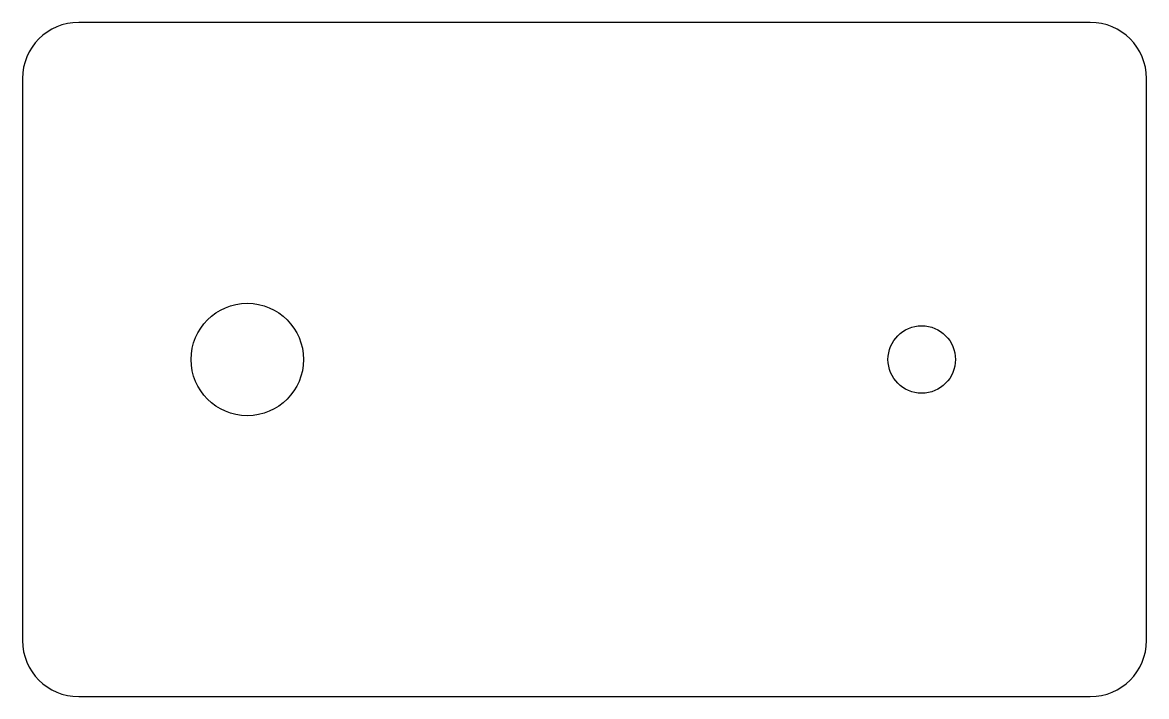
# Model space of a CAD drawing. Header units: millimetres. Extents: x 0 to 100, y 0 to 60.
import ezdxf

# ---------------------------------------------------------------- set-up
doc = ezdxf.new("R2010")
doc.units = ezdxf.units.MM
doc.layers.add('CUT_INNER', color=1, linetype='Continuous')
doc.layers.add('CUT_OUTER', color=7, linetype='Continuous')

msp = doc.modelspace()

# ---------------------------------------------------------------- linework, layer by layer
at = {"layer": 'CUT_INNER'}
for centre, radius in [((20, 30), 5), ((80, 30), 3)]:
    msp.add_circle(centre, radius, dxfattribs=at)
at = {"layer": 'CUT_OUTER'}
for p, q in [((95, 60), (5, 60)), ((0, 55), (0, 5)), ((100, 5), (100, 55)), ((5, 0), (95, 0))]:
    msp.add_line(p, q, dxfattribs=at)
for centre, start, end in [((5, 55), 90, 180), ((95, 55), 0, 90), ((5, 5), 180, 270), ((95, 5), 270, 0)]:
    msp.add_arc(centre, 5, start, end, dxfattribs=at)

doc.saveas('drawing.dxf')
